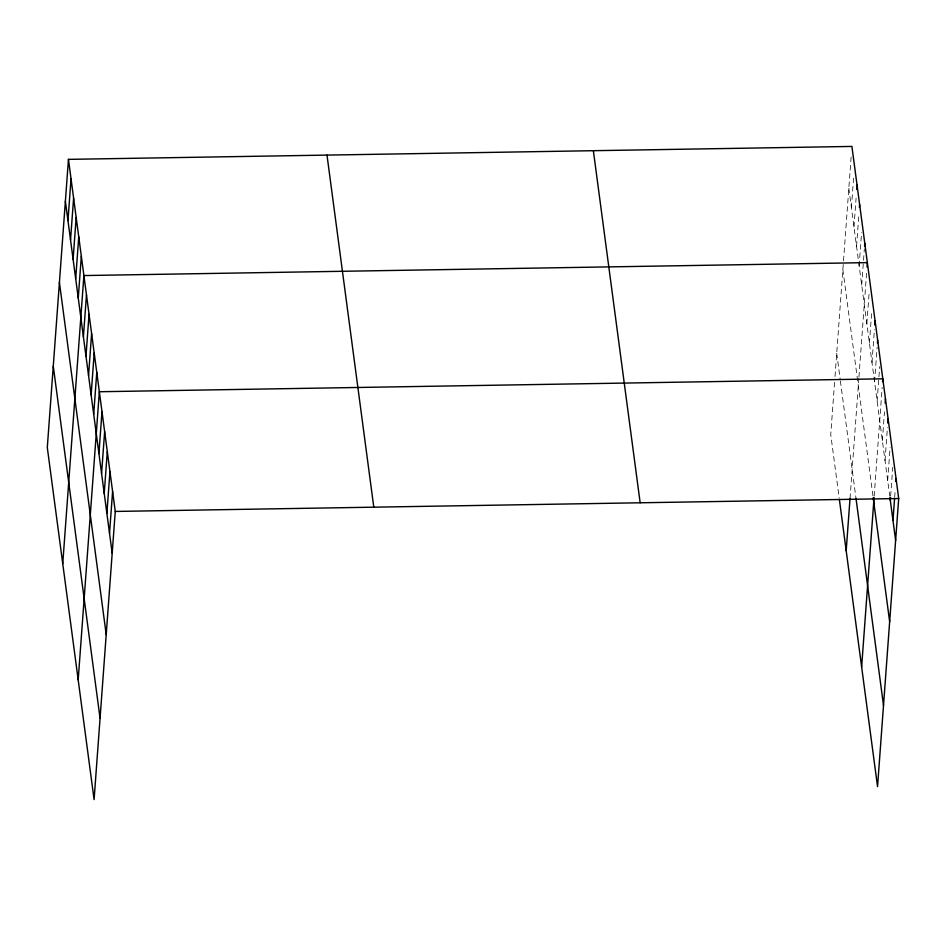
<?xml version="1.0" encoding="UTF-8"?>
<svg xmlns="http://www.w3.org/2000/svg" width="946" height="946" viewBox="0 0 946 946"><rect width="100%" height="100%" fill="white"/><g stroke="black" fill="none" stroke-linecap="round" stroke-linejoin="round"><path stroke-width="0.71" stroke-dasharray="4.73 3.55" d="M834.585 382.314L830.742 434.557L839.208 498.175M835.011 376.508L843.394 262.302M843.501 260.848L851.376 153.654M851.4 207.647L853.741 175.897M853.978 227.016L856.095 198.152M856.556 246.374L858.885 214.636M859.122 265.743L861.57 232.55M861.7 285.113L864.348 249.035M850.028 498.495L858.838 378.483M858.944 377.028L866.82 269.835M866.843 323.839L869.185 292.089M869.421 343.197L871.644 312.901M871.999 362.566L874.435 329.374M874.565 381.924L877.108 347.3M877.143 401.293L878.834 378.199M878.94 376.756L879.685 366.658M874.175 496.118L882.157 387.47M882.37 440.611L884.486 411.747M885.018 460.56L887.454 427.367M887.667 480.509L890.103 447.316M890.635 496.13L892.764 467.277M894.668 497.324L895.2 490.111M848.834 188.289L889.76 496.189M842.862 269.551L873.016 496.39M836.713 353.284L840.214 379.559M840.391 380.942L856.024 498.518"/><path stroke-width="1.42" d="M68.455 159.366L47.3 447.482L94.092 799.571L115.258 511.443L68.455 159.366L851.908 146.429L898.7 498.518L877.545 786.634L839.386 499.559M67.958 220.584L71.033 178.735M70.536 239.941L73.611 198.092M73.102 259.31L76.177 217.462M75.68 278.668L78.755 236.819M78.258 298.037L81.332 256.189M62.743 563.674L83.898 275.558L867.352 262.621L867.033 266.949M83.402 336.764L86.476 294.916M85.98 356.134L89.042 314.285M88.546 375.491L91.62 333.642M91.123 394.86L94.198 353.012M93.701 414.23L96.764 372.369M78.187 679.855L99.342 391.739L882.795 378.814L882.583 381.699M98.916 453.536L101.991 411.687M101.577 473.497L104.651 431.636M104.226 493.445L107.3 451.597M106.874 513.394L109.949 471.546M109.523 533.343L112.598 491.494M856.733 189.496L857.052 185.168M859.417 207.411L859.63 204.525M864.561 246.149L864.774 243.252M846.185 550.738L850.028 498.495M874.754 325.046L875.074 320.718M877.427 342.96L877.64 340.075M861.629 666.93L874.069 497.572M885.125 403.091L885.444 398.763M887.774 423.039L888.093 418.711M890.328 500.469L890.541 497.572M892.977 520.418L894.561 498.767M895.838 481.455L896.051 478.57M115.258 511.443L898.7 498.518M889.95 497.608L895.626 540.367M873.193 497.773L889.654 621.64M856.024 498.518L883.505 705.361M593.367 150.698L640.158 502.787M326.997 155.097L373.788 507.186M65.38 201.214L112.184 553.292M59.421 282.487L106.212 634.565M53.272 366.22L100.063 718.298"/></g></svg>
